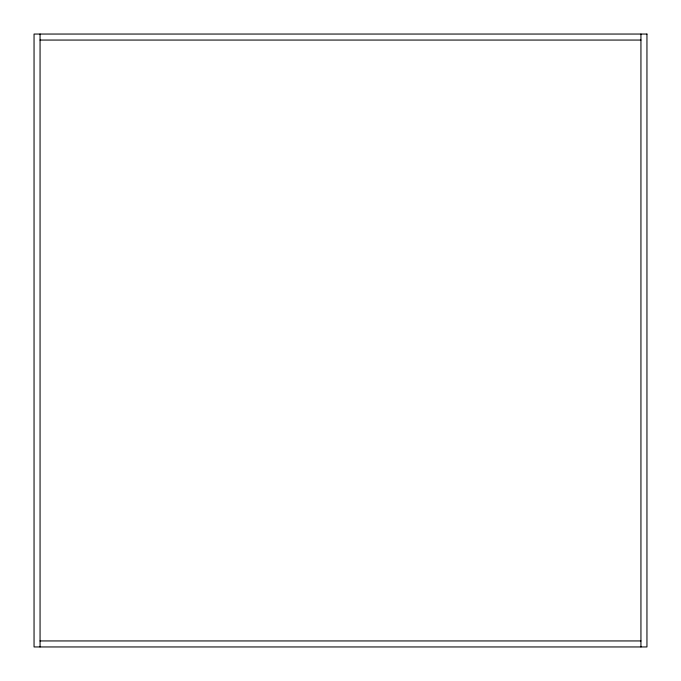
<?xml version="1.0" encoding="UTF-8"?>
<svg xmlns="http://www.w3.org/2000/svg" width="681" height="681" viewBox="0 0 681 681"><rect width="100%" height="100%" fill="white"/><g stroke="black" fill="none" stroke-linecap="round" stroke-linejoin="round"><path stroke-width="1.02" d="M40.06 40.06L640.94 40.06M40.06 640.94L640.94 640.94M640.94 34.05L640.94 646.95M40.06 34.05L40.06 646.95M646.95 34.05L34.05 34.05L34.05 646.95L646.95 646.95L646.95 34.05"/></g></svg>
